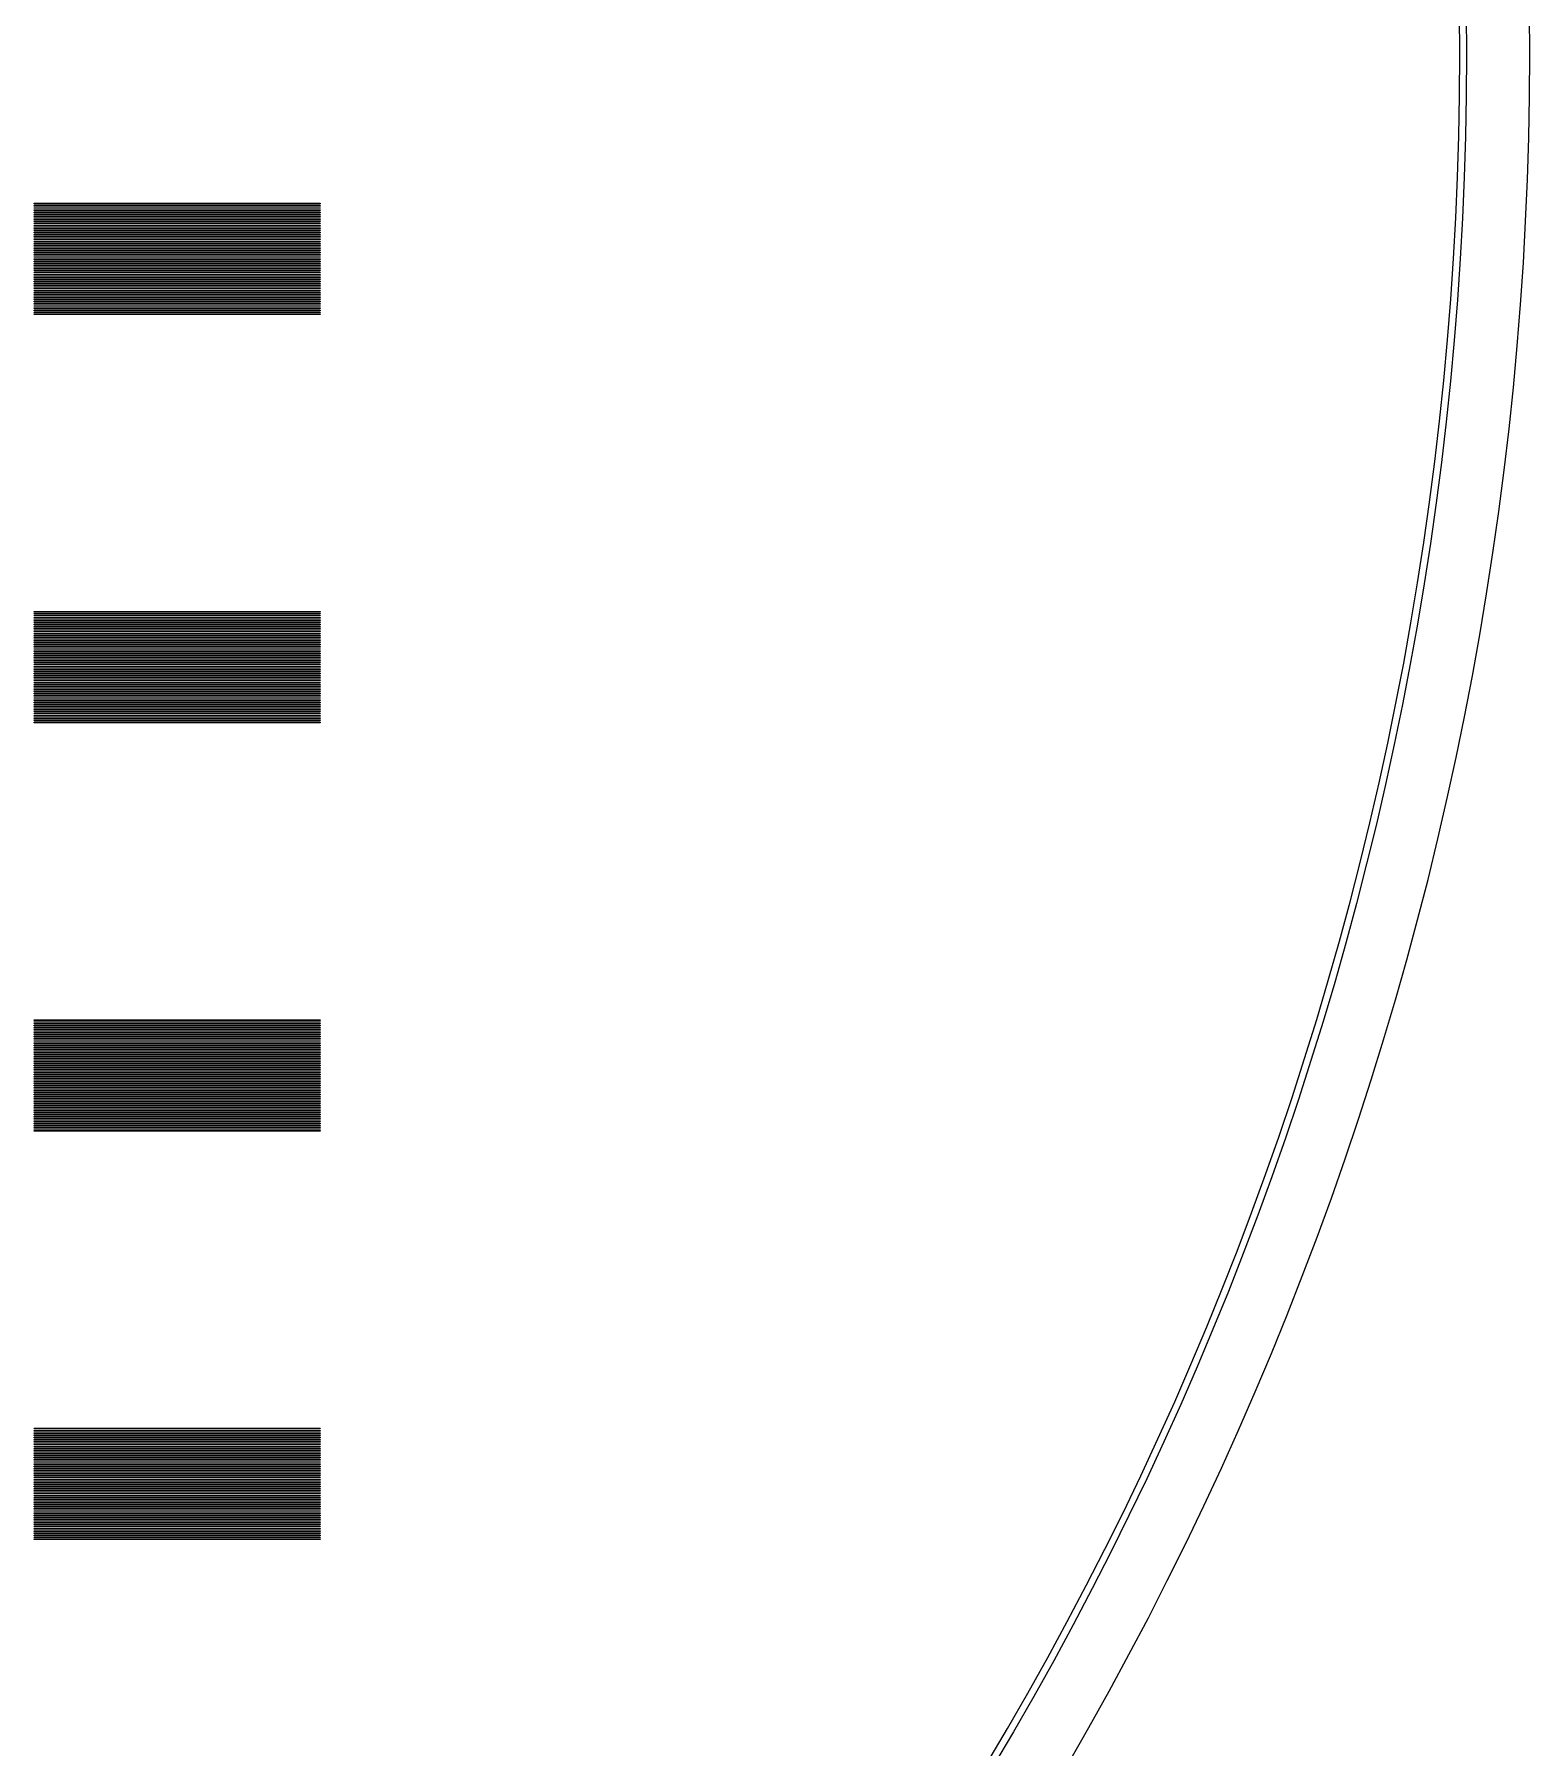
# Model space of a CAD drawing. Extents: x -16 to 132, y -40 to 113.
# Drawn here: x 98.02 to 131.72, y -1.35 to 37.27 of the extents above; entities that cross this region are included whole.
import ezdxf

# ---------------------------------------------------------------- set-up
doc = ezdxf.new("R2010")
doc.units = 0

msp = doc.modelspace()

# ---------------------------------------------------------------- linework, layer by layer
for p, q in [((130.145, 36.8136), (130.14, 37.733)), ((130.29, 37.7349), (130.295, 36.8136)), ((131.72, 36.8136), (131.715, 37.7524)), ((130.14, 35.8942), (130.145, 36.8136)), ((130.295, 36.8136), (130.29, 35.8923)), ((131.715, 35.8748), (131.72, 36.8136)), ((130.123, 34.9749), (130.14, 35.8942)), ((130.29, 35.8923), (130.273, 34.9712)), ((131.697, 34.9362), (131.715, 35.8748)), ((130.095, 34.0558), (130.123, 34.9749)), ((130.273, 34.9712), (130.245, 34.0503)), ((131.669, 33.9978), (131.697, 34.9362)), ((130.055, 33.1372), (130.095, 34.0558)), ((130.245, 34.0503), (130.205, 33.1299)), ((131.628, 33.0599), (131.669, 33.9978)), ((98.0162, 33.4543), (98.0162, 33.4646)), ((98.0162, 33.4646), (104.459, 33.4646)), ((104.459, 33.4543), (98.0162, 33.4543)), ((98.0162, 33.4134), (98.0162, 33.4237)), ((98.0162, 33.4237), (104.459, 33.4237)), ((104.459, 33.4134), (98.0162, 33.4134)), ((98.0162, 33.3725), (98.0162, 33.3828)), ((98.0162, 33.3828), (104.459, 33.3828)), ((104.459, 33.3725), (98.0162, 33.3725)), ((98.0162, 33.3316), (98.0162, 33.3419)), ((98.0162, 33.3419), (104.459, 33.3419)), ((104.459, 33.3316), (98.0162, 33.3316)), ((98.0162, 33.2907), (98.0162, 33.3009)), ((98.0162, 33.3009), (104.459, 33.3009)), ((104.459, 33.2907), (98.0162, 33.2907)), ((98.0162, 33.2498), (98.0162, 33.2601)), ((98.0162, 33.2601), (104.459, 33.2601)), ((104.459, 33.2498), (98.0162, 33.2498)), ((98.0162, 33.2089), (98.0162, 33.2191)), ((98.0162, 33.2191), (104.459, 33.2191)), ((104.459, 33.4646), (104.459, 33.4543)), ((104.459, 33.4237), (104.459, 33.4134)), ((104.459, 33.3828), (104.459, 33.3725)), ((104.459, 33.3419), (104.459, 33.3316)), ((104.459, 33.3009), (104.459, 33.2907)), ((104.459, 33.2601), (104.459, 33.2498)), ((104.459, 33.2191), (104.459, 33.2089)), ((104.459, 33.2089), (98.0162, 33.2089)), ((98.0162, 33.168), (98.0162, 33.1782)), ((98.0162, 33.1782), (104.459, 33.1782)), ((104.459, 33.168), (98.0162, 33.168)), ((98.0162, 33.1271), (98.0162, 33.1373)), ((98.0162, 33.1373), (104.459, 33.1373)), ((104.459, 33.1271), (98.0162, 33.1271)), ((98.0162, 33.0862), (98.0162, 33.0964)), ((98.0162, 33.0964), (104.459, 33.0964)), ((104.459, 33.0862), (98.0162, 33.0862)), ((98.0162, 33.0453), (98.0162, 33.0555)), ((98.0162, 33.0555), (104.459, 33.0555)), ((104.459, 33.0453), (98.0162, 33.0453)), ((98.0162, 33.0044), (98.0162, 33.0146)), ((98.0162, 33.0146), (104.459, 33.0146)), ((104.459, 33.0044), (98.0162, 33.0044)), ((98.0162, 32.9635), (98.0162, 32.9737)), ((98.0162, 32.9737), (104.459, 32.9737)), ((104.459, 32.9635), (98.0162, 32.9635)), ((98.0162, 32.9226), (98.0162, 32.9328)), ((98.0162, 32.9328), (104.459, 32.9328)), ((104.459, 32.9226), (98.0162, 32.9226)), ((98.0162, 32.8817), (98.0162, 32.8919)), ((98.0162, 32.8919), (104.459, 32.8919)), ((104.459, 32.8817), (98.0162, 32.8817)), ((98.0162, 32.8408), (98.0162, 32.851)), ((98.0162, 32.851), (104.459, 32.851)), ((104.459, 32.8408), (98.0162, 32.8408)), ((104.459, 33.1782), (104.459, 33.168)), ((104.459, 33.1373), (104.459, 33.1271)), ((104.459, 33.0964), (104.459, 33.0862)), ((104.459, 33.0555), (104.459, 33.0453)), ((104.459, 33.0146), (104.459, 33.0044)), ((104.459, 32.9737), (104.459, 32.9635)), ((104.459, 32.9328), (104.459, 32.9226)), ((104.459, 32.8919), (104.459, 32.8817)), ((104.459, 32.851), (104.459, 32.8408)), ((130.004, 32.2191), (130.055, 33.1372)), ((130.205, 33.1299), (130.154, 32.2099)), ((131.576, 32.1226), (131.628, 33.0599)), ((98.0162, 32.7999), (98.0162, 32.8101)), ((98.0162, 32.8101), (104.459, 32.8101)), ((104.459, 32.7999), (98.0162, 32.7999)), ((98.0162, 32.759), (98.0162, 32.7692)), ((98.0162, 32.7692), (104.459, 32.7692)), ((104.459, 32.759), (98.0162, 32.759)), ((98.0162, 32.7181), (98.0162, 32.7283)), ((98.0162, 32.7283), (104.459, 32.7283)), ((104.459, 32.7181), (98.0162, 32.7181)), ((98.0162, 32.6772), (98.0162, 32.6874)), ((98.0162, 32.6874), (104.459, 32.6874)), ((104.459, 32.6772), (98.0162, 32.6772)), ((98.0162, 32.6363), (98.0162, 32.6465)), ((98.0162, 32.6465), (104.459, 32.6465)), ((104.459, 32.6363), (98.0162, 32.6363)), ((98.0162, 32.5954), (98.0162, 32.6056)), ((98.0162, 32.6056), (104.459, 32.6056)), ((104.459, 32.5954), (98.0162, 32.5954)), ((98.0162, 32.5545), (98.0162, 32.5647)), ((98.0162, 32.5647), (104.459, 32.5647)), ((104.459, 32.5545), (98.0162, 32.5545)), ((98.0162, 32.5136), (98.0162, 32.5238)), ((98.0162, 32.5238), (104.459, 32.5238)), ((104.459, 32.5136), (98.0162, 32.5136)), ((98.0162, 32.4726), (98.0162, 32.4829)), ((98.0162, 32.4829), (104.459, 32.4829)), ((104.459, 32.4726), (98.0162, 32.4726)), ((98.0162, 32.4317), (98.0162, 32.442)), ((98.0162, 32.442), (104.459, 32.442)), ((104.459, 32.8101), (104.459, 32.7999)), ((104.459, 32.7692), (104.459, 32.759)), ((104.459, 32.7283), (104.459, 32.7181)), ((104.459, 32.6874), (104.459, 32.6772)), ((104.459, 32.6465), (104.459, 32.6363)), ((104.459, 32.6056), (104.459, 32.5954)), ((104.459, 32.5647), (104.459, 32.5545)), ((104.459, 32.5238), (104.459, 32.5136)), ((104.459, 32.4829), (104.459, 32.4726)), ((104.459, 32.442), (104.459, 32.4317)), ((104.459, 32.4317), (98.0162, 32.4317)), ((98.0162, 32.3908), (98.0162, 32.4011)), ((98.0162, 32.4011), (104.459, 32.4011)), ((104.459, 32.3908), (98.0162, 32.3908)), ((98.0162, 32.3499), (98.0162, 32.3602)), ((98.0162, 32.3602), (104.459, 32.3602)), ((104.459, 32.3499), (98.0162, 32.3499)), ((98.0162, 32.309), (98.0162, 32.3193)), ((98.0162, 32.3193), (104.459, 32.3193)), ((104.459, 32.309), (98.0162, 32.309)), ((98.0162, 32.2681), (98.0162, 32.2784)), ((98.0162, 32.2784), (104.459, 32.2784)), ((104.459, 32.2681), (98.0162, 32.2681)), ((98.0162, 32.2272), (98.0162, 32.2375)), ((98.0162, 32.2375), (104.459, 32.2375)), ((104.459, 32.2272), (98.0162, 32.2272)), ((98.0162, 32.1863), (98.0162, 32.1965)), ((98.0162, 32.1965), (104.459, 32.1965)), ((104.459, 32.1863), (98.0162, 32.1863)), ((98.0162, 32.1454), (98.0162, 32.1557)), ((98.0162, 32.1557), (104.459, 32.1557)), ((104.459, 32.1454), (98.0162, 32.1454)), ((98.0162, 32.1045), (98.0162, 32.1148)), ((98.0162, 32.1148), (104.459, 32.1148)), ((104.459, 32.1045), (98.0162, 32.1045)), ((98.0162, 32.0636), (98.0162, 32.0739)), ((98.0162, 32.0739), (104.459, 32.0739)), ((104.459, 32.0636), (98.0162, 32.0636)), ((104.459, 32.4011), (104.459, 32.3908)), ((104.459, 32.3602), (104.459, 32.3499)), ((104.459, 32.3193), (104.459, 32.309)), ((104.459, 32.2784), (104.459, 32.2681)), ((104.459, 32.2375), (104.459, 32.2272)), ((104.459, 32.1965), (104.459, 32.1863)), ((104.459, 32.1557), (104.459, 32.1454)), ((104.459, 32.1148), (104.459, 32.1045)), ((104.459, 32.0739), (104.459, 32.0636)), ((129.942, 31.3018), (130.004, 32.2191)), ((130.154, 32.2099), (130.092, 31.2907)), ((131.513, 31.1859), (131.576, 32.1226)), ((98.0162, 32.0227), (98.0162, 32.0329)), ((98.0162, 32.0329), (104.459, 32.0329)), ((104.459, 32.0227), (98.0162, 32.0227)), ((98.0162, 31.9818), (98.0162, 31.992)), ((98.0162, 31.992), (104.459, 31.992)), ((104.459, 31.9818), (98.0162, 31.9818)), ((98.0162, 31.9409), (98.0162, 31.9511)), ((98.0162, 31.9511), (104.459, 31.9511)), ((104.459, 31.9409), (98.0162, 31.9409)), ((98.0162, 31.9), (98.0162, 31.9102)), ((98.0162, 31.9102), (104.459, 31.9102)), ((104.459, 31.9), (98.0162, 31.9)), ((98.0162, 31.8591), (98.0162, 31.8693)), ((98.0162, 31.8693), (104.459, 31.8693)), ((104.459, 31.8591), (98.0162, 31.8591)), ((98.0162, 31.8182), (98.0162, 31.8284)), ((98.0162, 31.8284), (104.459, 31.8284)), ((104.459, 31.8182), (98.0162, 31.8182)), ((98.0162, 31.7773), (98.0162, 31.7875)), ((98.0162, 31.7875), (104.459, 31.7875)), ((104.459, 31.7773), (98.0162, 31.7773)), ((98.0162, 31.7364), (98.0162, 31.7466)), ((98.0162, 31.7466), (104.459, 31.7466)), ((104.459, 31.7364), (98.0162, 31.7364)), ((98.0162, 31.6955), (98.0162, 31.7057)), ((98.0162, 31.7057), (104.459, 31.7057)), ((104.459, 31.6955), (98.0162, 31.6955)), ((104.459, 32.0329), (104.459, 32.0227)), ((104.459, 31.992), (104.459, 31.9818)), ((104.459, 31.9511), (104.459, 31.9409)), ((104.459, 31.9102), (104.459, 31.9)), ((104.459, 31.8693), (104.459, 31.8591)), ((104.459, 31.8284), (104.459, 31.8182)), ((104.459, 31.7875), (104.459, 31.7773)), ((104.459, 31.7466), (104.459, 31.7364)), ((104.459, 31.7057), (104.459, 31.6955)), ((98.0162, 31.6546), (98.0162, 31.6648)), ((98.0162, 31.6648), (104.459, 31.6648)), ((104.459, 31.6546), (98.0162, 31.6546)), ((98.0162, 31.6137), (98.0162, 31.6239)), ((98.0162, 31.6239), (104.459, 31.6239)), ((104.459, 31.6137), (98.0162, 31.6137)), ((98.0162, 31.5728), (98.0162, 31.583)), ((98.0162, 31.583), (104.459, 31.583)), ((104.459, 31.5728), (98.0162, 31.5728)), ((98.0162, 31.5319), (98.0162, 31.5421)), ((98.0162, 31.5421), (104.459, 31.5421)), ((104.459, 31.5319), (98.0162, 31.5319)), ((98.0162, 31.491), (98.0162, 31.5012)), ((98.0162, 31.5012), (104.459, 31.5012)), ((104.459, 31.491), (98.0162, 31.491)), ((98.0162, 31.4501), (98.0162, 31.4603)), ((98.0162, 31.4603), (104.459, 31.4603)), ((104.459, 31.4501), (98.0162, 31.4501)), ((98.0162, 31.4092), (98.0162, 31.4194)), ((98.0162, 31.4194), (104.459, 31.4194)), ((104.459, 31.4092), (98.0162, 31.4092)), ((98.0162, 31.3683), (98.0162, 31.3785)), ((98.0162, 31.3785), (104.459, 31.3785)), ((104.459, 31.3683), (98.0162, 31.3683)), ((98.0162, 31.3273), (98.0162, 31.3376)), ((98.0162, 31.3376), (104.459, 31.3376)), ((104.459, 31.3273), (98.0162, 31.3273)), ((98.0162, 31.2864), (98.0162, 31.2967)), ((98.0162, 31.2967), (104.459, 31.2967)), ((104.459, 31.2864), (98.0162, 31.2864)), ((104.459, 31.6648), (104.459, 31.6546)), ((104.459, 31.6239), (104.459, 31.6137)), ((104.459, 31.583), (104.459, 31.5728)), ((104.459, 31.5421), (104.459, 31.5319)), ((104.459, 31.5012), (104.459, 31.491)), ((104.459, 31.4603), (104.459, 31.4501)), ((104.459, 31.4194), (104.459, 31.4092)), ((104.459, 31.3785), (104.459, 31.3683)), ((104.459, 31.3376), (104.459, 31.3273)), ((104.459, 31.2967), (104.459, 31.2864)), ((129.869, 30.3852), (129.942, 31.3018)), ((130.092, 31.2907), (130.019, 30.3724)), ((98.0162, 31.2455), (98.0162, 31.2558)), ((98.0162, 31.2558), (104.459, 31.2558)), ((104.459, 31.2455), (98.0162, 31.2455)), ((98.0162, 31.2047), (98.0162, 31.2149)), ((98.0162, 31.2149), (104.459, 31.2149)), ((104.459, 31.2047), (98.0162, 31.2047)), ((98.0162, 31.1637), (98.0162, 31.174)), ((98.0162, 31.174), (104.459, 31.174)), ((104.459, 31.1637), (98.0162, 31.1637)), ((98.0162, 31.1228), (98.0162, 31.1331)), ((98.0162, 31.1331), (104.459, 31.1331)), ((104.459, 31.1228), (98.0162, 31.1228)), ((98.0162, 31.0819), (98.0162, 31.0922)), ((98.0162, 31.0922), (104.459, 31.0922)), ((104.459, 31.0819), (98.0162, 31.0819)), ((98.0162, 31.041), (98.0162, 31.0513)), ((98.0162, 31.0513), (104.459, 31.0513)), ((104.459, 31.041), (98.0162, 31.041)), ((98.0162, 31.0001), (98.0162, 31.0103)), ((98.0162, 31.0103), (104.459, 31.0103)), ((104.459, 31.0001), (98.0162, 31.0001)), ((98.0162, 30.9592), (98.0162, 30.9694)), ((98.0162, 30.9694), (104.459, 30.9694)), ((104.459, 30.9592), (98.0162, 30.9592)), ((104.459, 31.2558), (104.459, 31.2455)), ((104.459, 31.2149), (104.459, 31.2047)), ((104.459, 31.174), (104.459, 31.1637)), ((104.459, 31.1331), (104.459, 31.1228)), ((104.459, 31.0922), (104.459, 31.0819)), ((104.459, 31.0513), (104.459, 31.041)), ((104.459, 31.0103), (104.459, 31.0001)), ((104.459, 30.9694), (104.459, 30.9592)), ((131.438, 30.2501), (131.513, 31.1859)), ((129.785, 29.4697), (129.869, 30.3852)), ((130.019, 30.3724), (129.934, 29.455)), ((131.352, 29.3153), (131.438, 30.2501)), ((129.689, 28.5552), (129.785, 29.4697)), ((129.934, 29.455), (129.838, 28.5387)), ((131.254, 28.3816), (131.352, 29.3153)), ((129.582, 27.642), (129.689, 28.5552)), ((129.838, 28.5387), (129.731, 27.6236)), ((131.145, 27.4492), (131.254, 28.3816)), ((129.464, 26.7301), (129.582, 27.642)), ((129.731, 27.6236), (129.612, 26.71)), ((131.024, 26.5182), (131.145, 27.4492)), ((129.334, 25.8198), (129.464, 26.7301)), ((129.612, 26.71), (129.483, 25.7978)), ((130.892, 25.5887), (131.024, 26.5182)), ((129.194, 24.9112), (129.334, 25.8198)), ((129.483, 25.7978), (129.342, 24.8873)), ((130.749, 24.661), (130.892, 25.5887)), ((129.042, 24.0043), (129.194, 24.9112)), ((129.342, 24.8873), (129.19, 23.9786)), ((130.594, 23.735), (130.749, 24.661)), ((98.0162, 24.2509), (98.0162, 24.2612)), ((98.0162, 24.2612), (104.459, 24.2612)), ((104.459, 24.2509), (98.0162, 24.2509)), ((98.0162, 24.21), (98.0162, 24.2203)), ((98.0162, 24.2203), (104.459, 24.2203)), ((104.459, 24.21), (98.0162, 24.21)), ((98.0162, 24.1691), (98.0162, 24.1794)), ((98.0162, 24.1794), (104.459, 24.1794)), ((104.459, 24.1691), (98.0162, 24.1691)), ((98.0162, 24.1282), (98.0162, 24.1385)), ((98.0162, 24.1385), (104.459, 24.1385)), ((104.459, 24.1282), (98.0162, 24.1282)), ((98.0162, 24.0873), (98.0162, 24.0975)), ((98.0162, 24.0975), (104.459, 24.0975)), ((104.459, 24.0873), (98.0162, 24.0873)), ((98.0162, 24.0464), (98.0162, 24.0567)), ((98.0162, 24.0567), (104.459, 24.0567)), ((104.459, 24.0464), (98.0162, 24.0464)), ((98.0162, 24.0055), (98.0162, 24.0157)), ((98.0162, 24.0157), (104.459, 24.0157)), ((104.459, 24.0055), (98.0162, 24.0055)), ((98.0162, 23.9646), (98.0162, 23.9748)), ((98.0162, 23.9748), (104.459, 23.9748)), ((104.459, 23.9646), (98.0162, 23.9646)), ((104.459, 24.2612), (104.459, 24.2509)), ((104.459, 24.2203), (104.459, 24.21)), ((104.459, 24.1794), (104.459, 24.1691)), ((104.459, 24.1385), (104.459, 24.1282)), ((104.459, 24.0975), (104.459, 24.0873)), ((104.459, 24.0567), (104.459, 24.0464)), ((104.459, 24.0157), (104.459, 24.0055)), ((104.459, 23.9748), (104.459, 23.9646)), ((128.88, 23.0993), (129.042, 24.0043)), ((129.19, 23.9786), (129.027, 23.0719)), ((98.0162, 23.9237), (98.0162, 23.9339)), ((98.0162, 23.9339), (104.459, 23.9339)), ((104.459, 23.9237), (98.0162, 23.9237)), ((98.0162, 23.8828), (98.0162, 23.893)), ((98.0162, 23.893), (104.459, 23.893)), ((104.459, 23.8828), (98.0162, 23.8828)), ((98.0162, 23.8419), (98.0162, 23.8521)), ((98.0162, 23.8521), (104.459, 23.8521)), ((104.459, 23.8419), (98.0162, 23.8419)), ((98.0162, 23.801), (98.0162, 23.8112)), ((98.0162, 23.8112), (104.459, 23.8112)), ((104.459, 23.801), (98.0162, 23.801)), ((98.0162, 23.7601), (98.0162, 23.7703)), ((98.0162, 23.7703), (104.459, 23.7703)), ((104.459, 23.7601), (98.0162, 23.7601)), ((98.0162, 23.7192), (98.0162, 23.7294)), ((98.0162, 23.7294), (104.459, 23.7294)), ((104.459, 23.7192), (98.0162, 23.7192)), ((98.0162, 23.6783), (98.0162, 23.6885)), ((98.0162, 23.6885), (104.459, 23.6885)), ((104.459, 23.6783), (98.0162, 23.6783)), ((98.0162, 23.6374), (98.0162, 23.6476)), ((98.0162, 23.6476), (104.459, 23.6476)), ((104.459, 23.6374), (98.0162, 23.6374)), ((98.0162, 23.5965), (98.0162, 23.6067)), ((98.0162, 23.6067), (104.459, 23.6067)), ((104.459, 23.5965), (98.0162, 23.5965)), ((98.0162, 23.5556), (98.0162, 23.5658)), ((98.0162, 23.5658), (104.459, 23.5658)), ((104.459, 23.9339), (104.459, 23.9237)), ((104.459, 23.893), (104.459, 23.8828)), ((104.459, 23.8521), (104.459, 23.8419)), ((104.459, 23.8112), (104.459, 23.801)), ((104.459, 23.7703), (104.459, 23.7601)), ((104.459, 23.7294), (104.459, 23.7192)), ((104.459, 23.6885), (104.459, 23.6783)), ((104.459, 23.6476), (104.459, 23.6374)), ((104.459, 23.6067), (104.459, 23.5965)), ((104.459, 23.5658), (104.459, 23.5556)), ((130.428, 22.8111), (130.594, 23.735)), ((104.459, 23.5556), (98.0162, 23.5556)), ((98.0162, 23.5147), (98.0162, 23.5249)), ((98.0162, 23.5249), (104.459, 23.5249)), ((104.459, 23.5147), (98.0162, 23.5147)), ((98.0162, 23.4738), (98.0162, 23.484)), ((98.0162, 23.484), (104.459, 23.484)), ((104.459, 23.4738), (98.0162, 23.4738)), ((98.0162, 23.4329), (98.0162, 23.4431)), ((98.0162, 23.4431), (104.459, 23.4431)), ((104.459, 23.4329), (98.0162, 23.4329)), ((98.0162, 23.392), (98.0162, 23.4022)), ((98.0162, 23.4022), (104.459, 23.4022)), ((104.459, 23.392), (98.0162, 23.392)), ((98.0162, 23.3511), (98.0162, 23.3613)), ((98.0162, 23.3613), (104.459, 23.3613)), ((104.459, 23.3511), (98.0162, 23.3511)), ((98.0162, 23.3102), (98.0162, 23.3204)), ((98.0162, 23.3204), (104.459, 23.3204)), ((104.459, 23.3102), (98.0162, 23.3102)), ((98.0162, 23.2692), (98.0162, 23.2795)), ((98.0162, 23.2795), (104.459, 23.2795)), ((104.459, 23.2692), (98.0162, 23.2692)), ((98.0162, 23.2283), (98.0162, 23.2386)), ((98.0162, 23.2386), (104.459, 23.2386)), ((104.459, 23.2283), (98.0162, 23.2283)), ((98.0162, 23.1874), (98.0162, 23.1977)), ((98.0162, 23.1977), (104.459, 23.1977)), ((104.459, 23.1874), (98.0162, 23.1874)), ((104.459, 23.5249), (104.459, 23.5147)), ((104.459, 23.484), (104.459, 23.4738)), ((104.459, 23.4431), (104.459, 23.4329)), ((104.459, 23.4022), (104.459, 23.392)), ((104.459, 23.3613), (104.459, 23.3511)), ((104.459, 23.3204), (104.459, 23.3102)), ((104.459, 23.2795), (104.459, 23.2692)), ((104.459, 23.2386), (104.459, 23.2283)), ((104.459, 23.1977), (104.459, 23.1874)), ((98.0162, 23.1465), (98.0162, 23.1568)), ((98.0162, 23.1568), (104.459, 23.1568)), ((104.459, 23.1465), (98.0162, 23.1465)), ((98.0162, 23.1056), (98.0162, 23.1159)), ((98.0162, 23.1159), (104.459, 23.1159)), ((104.459, 23.1056), (98.0162, 23.1056)), ((98.0162, 23.0647), (98.0162, 23.075)), ((98.0162, 23.075), (104.459, 23.075)), ((104.459, 23.0647), (98.0162, 23.0647)), ((98.0162, 23.0238), (98.0162, 23.0341)), ((98.0162, 23.0341), (104.459, 23.0341)), ((104.459, 23.0238), (98.0162, 23.0238)), ((98.0162, 22.9829), (98.0162, 22.9931)), ((98.0162, 22.9931), (104.459, 22.9931)), ((104.459, 22.9829), (98.0162, 22.9829)), ((98.0162, 22.942), (98.0162, 22.9523)), ((98.0162, 22.9523), (104.459, 22.9523)), ((104.459, 22.942), (98.0162, 22.942)), ((98.0162, 22.9011), (98.0162, 22.9114)), ((98.0162, 22.9114), (104.459, 22.9114)), ((104.459, 22.9011), (98.0162, 22.9011)), ((98.0162, 22.8602), (98.0162, 22.8705)), ((98.0162, 22.8705), (104.459, 22.8705)), ((104.459, 22.8602), (98.0162, 22.8602)), ((98.0162, 22.8193), (98.0162, 22.8295)), ((98.0162, 22.8295), (104.459, 22.8295)), ((104.459, 22.8193), (98.0162, 22.8193)), ((98.0162, 22.7784), (98.0162, 22.7886)), ((98.0162, 22.7886), (104.459, 22.7886)), ((104.459, 23.1568), (104.459, 23.1465)), ((104.459, 23.1159), (104.459, 23.1056)), ((104.459, 23.075), (104.459, 23.0647)), ((104.459, 23.0341), (104.459, 23.0238)), ((104.459, 22.9931), (104.459, 22.9829)), ((104.459, 22.9523), (104.459, 22.942)), ((104.459, 22.9114), (104.459, 22.9011)), ((104.459, 22.8705), (104.459, 22.8602)), ((104.459, 22.8295), (104.459, 22.8193)), ((104.459, 22.7886), (104.459, 22.7784)), ((128.706, 22.1965), (128.88, 23.0993)), ((129.027, 23.0719), (128.853, 22.1672)), ((130.25, 21.8892), (130.428, 22.8111)), ((104.459, 22.7784), (98.0162, 22.7784)), ((98.0162, 22.7375), (98.0162, 22.7477)), ((98.0162, 22.7477), (104.459, 22.7477)), ((104.459, 22.7375), (98.0162, 22.7375)), ((98.0162, 22.6966), (98.0162, 22.7068)), ((98.0162, 22.7068), (104.459, 22.7068)), ((104.459, 22.6966), (98.0162, 22.6966)), ((98.0162, 22.6557), (98.0162, 22.6659)), ((98.0162, 22.6659), (104.459, 22.6659)), ((104.459, 22.6557), (98.0162, 22.6557)), ((98.0162, 22.6148), (98.0162, 22.625)), ((98.0162, 22.625), (104.459, 22.625)), ((104.459, 22.6148), (98.0162, 22.6148)), ((98.0162, 22.5739), (98.0162, 22.5841)), ((98.0162, 22.5841), (104.459, 22.5841)), ((104.459, 22.5739), (98.0162, 22.5739)), ((98.0162, 22.533), (98.0162, 22.5432)), ((98.0162, 22.5432), (104.459, 22.5432)), ((104.459, 22.533), (98.0162, 22.533)), ((98.0162, 22.4921), (98.0162, 22.5023)), ((98.0162, 22.5023), (104.459, 22.5023)), ((104.459, 22.4921), (98.0162, 22.4921)), ((98.0162, 22.4512), (98.0162, 22.4614)), ((98.0162, 22.4614), (104.459, 22.4614)), ((104.459, 22.4512), (98.0162, 22.4512)), ((98.0162, 22.4103), (98.0162, 22.4205)), ((98.0162, 22.4205), (104.459, 22.4205)), ((104.459, 22.4103), (98.0162, 22.4103)), ((104.459, 22.7477), (104.459, 22.7375)), ((104.459, 22.7068), (104.459, 22.6966)), ((104.459, 22.6659), (104.459, 22.6557)), ((104.459, 22.625), (104.459, 22.6148)), ((104.459, 22.5841), (104.459, 22.5739)), ((104.459, 22.5432), (104.459, 22.533)), ((104.459, 22.5023), (104.459, 22.4921)), ((104.459, 22.4614), (104.459, 22.4512)), ((104.459, 22.4205), (104.459, 22.4103)), ((98.0162, 22.3694), (98.0162, 22.3796)), ((98.0162, 22.3796), (104.459, 22.3796)), ((104.459, 22.3694), (98.0162, 22.3694)), ((98.0162, 22.3285), (98.0162, 22.3387)), ((98.0162, 22.3387), (104.459, 22.3387)), ((104.459, 22.3285), (98.0162, 22.3285)), ((98.0162, 22.2876), (98.0162, 22.2978)), ((98.0162, 22.2978), (104.459, 22.2978)), ((104.459, 22.2876), (98.0162, 22.2876)), ((98.0162, 22.2467), (98.0162, 22.2569)), ((98.0162, 22.2569), (104.459, 22.2569)), ((104.459, 22.2467), (98.0162, 22.2467)), ((98.0162, 22.2058), (98.0162, 22.216)), ((98.0162, 22.216), (104.459, 22.216)), ((104.459, 22.2058), (98.0162, 22.2058)), ((98.0162, 22.1649), (98.0162, 22.1751)), ((98.0162, 22.1751), (104.459, 22.1751)), ((104.459, 22.1649), (98.0162, 22.1649)), ((98.0162, 22.1239), (98.0162, 22.1342)), ((98.0162, 22.1342), (104.459, 22.1342)), ((104.459, 22.1239), (98.0162, 22.1239)), ((98.0162, 22.083), (98.0162, 22.0933)), ((98.0162, 22.0933), (104.459, 22.0933)), ((104.459, 22.083), (98.0162, 22.083)), ((98.0162, 22.0421), (98.0162, 22.0524)), ((98.0162, 22.0524), (104.459, 22.0524)), ((104.459, 22.0421), (98.0162, 22.0421)), ((104.459, 22.3796), (104.459, 22.3694)), ((104.459, 22.3387), (104.459, 22.3285)), ((104.459, 22.2978), (104.459, 22.2876)), ((104.459, 22.2569), (104.459, 22.2467)), ((104.459, 22.216), (104.459, 22.2058)), ((104.459, 22.1751), (104.459, 22.1649)), ((104.459, 22.1342), (104.459, 22.1239)), ((104.459, 22.0933), (104.459, 22.083)), ((104.459, 22.0524), (104.459, 22.0421)), ((128.521, 21.2958), (128.706, 22.1965)), ((128.853, 22.1672), (128.668, 21.2647)), ((98.0162, 22.0013), (98.0162, 22.0115)), ((98.0162, 22.0115), (104.459, 22.0115)), ((104.459, 22.0013), (98.0162, 22.0013)), ((98.0162, 21.9603), (98.0162, 21.9706)), ((98.0162, 21.9706), (104.459, 21.9706)), ((104.459, 21.9603), (98.0162, 21.9603)), ((98.0162, 21.9194), (98.0162, 21.9297)), ((98.0162, 21.9297), (104.459, 21.9297)), ((104.459, 21.9194), (98.0162, 21.9194)), ((98.0162, 21.8785), (98.0162, 21.8888)), ((98.0162, 21.8888), (104.459, 21.8888)), ((104.459, 21.8785), (98.0162, 21.8785)), ((98.0162, 21.8376), (98.0162, 21.8479)), ((98.0162, 21.8479), (104.459, 21.8479)), ((104.459, 21.8376), (98.0162, 21.8376)), ((98.0162, 21.7967), (98.0162, 21.8069)), ((98.0162, 21.8069), (104.459, 21.8069)), ((104.459, 21.7967), (98.0162, 21.7967)), ((98.0162, 21.7558), (98.0162, 21.766)), ((98.0162, 21.766), (104.459, 21.766)), ((104.459, 21.7558), (98.0162, 21.7558)), ((104.459, 22.0115), (104.459, 22.0013)), ((104.459, 21.9706), (104.459, 21.9603)), ((104.459, 21.9297), (104.459, 21.9194)), ((104.459, 21.8888), (104.459, 21.8785)), ((104.459, 21.8479), (104.459, 21.8376)), ((104.459, 21.8069), (104.459, 21.7967)), ((104.459, 21.766), (104.459, 21.7558)), ((130.062, 20.9696), (130.25, 21.8892)), ((128.325, 20.3974), (128.521, 21.2958)), ((128.668, 21.2647), (128.471, 20.3646)), ((129.862, 20.0524), (130.062, 20.9696)), ((128.118, 19.5016), (128.325, 20.3974)), ((128.471, 20.3646), (128.264, 19.4669)), ((129.65, 19.1377), (129.862, 20.0524)), ((127.9, 18.6083), (128.118, 19.5016)), ((128.264, 19.4669), (128.045, 18.5719)), ((129.428, 18.2256), (129.65, 19.1377)), ((127.671, 17.7178), (127.9, 18.6083)), ((128.045, 18.5719), (127.816, 17.6796)), ((129.194, 17.3164), (129.428, 18.2256)), ((127.431, 16.8302), (127.671, 17.7178)), ((127.816, 17.6796), (127.576, 16.7901)), ((128.949, 16.4101), (129.194, 17.3164)), ((127.181, 15.9455), (127.431, 16.8302)), ((127.576, 16.7901), (127.325, 15.9037)), ((128.693, 15.5069), (128.949, 16.4101)), ((126.919, 15.064), (127.181, 15.9455)), ((127.325, 15.9037), (127.063, 15.0205)), ((128.426, 14.6068), (128.693, 15.5069)), ((126.647, 14.1858), (126.919, 15.064)), ((98.0162, 15.0475), (98.0162, 15.0578)), ((98.0162, 15.0578), (104.459, 15.0578)), ((104.459, 15.0475), (98.0162, 15.0475)), ((98.0162, 15.0066), (98.0162, 15.0169)), ((98.0162, 15.0169), (104.459, 15.0169)), ((104.459, 15.0066), (98.0162, 15.0066)), ((98.0162, 14.9657), (98.0162, 14.976)), ((98.0162, 14.976), (104.459, 14.976)), ((104.459, 14.9657), (98.0162, 14.9657)), ((98.0162, 14.9248), (98.0162, 14.9351)), ((98.0162, 14.9351), (104.459, 14.9351)), ((104.459, 14.9248), (98.0162, 14.9248)), ((98.0162, 14.8839), (98.0162, 14.8941)), ((98.0162, 14.8941), (104.459, 14.8941)), ((104.459, 14.8839), (98.0162, 14.8839)), ((98.0162, 14.843), (98.0162, 14.8533)), ((98.0162, 14.8533), (104.459, 14.8533)), ((104.459, 14.843), (98.0162, 14.843)), ((98.0162, 14.8021), (98.0162, 14.8123)), ((98.0162, 14.8123), (104.459, 14.8123)), ((104.459, 14.8021), (98.0162, 14.8021)), ((98.0162, 14.7612), (98.0162, 14.7714)), ((98.0162, 14.7714), (104.459, 14.7714)), ((104.459, 14.7612), (98.0162, 14.7612)), ((98.0162, 14.7203), (98.0162, 14.7305)), ((98.0162, 14.7305), (104.459, 14.7305)), ((104.459, 14.7203), (98.0162, 14.7203)), ((98.0162, 14.6794), (98.0162, 14.6896)), ((98.0162, 14.6896), (104.459, 14.6896)), ((104.459, 14.6794), (98.0162, 14.6794)), ((104.459, 15.0578), (104.459, 15.0475)), ((104.459, 15.0169), (104.459, 15.0066)), ((104.459, 14.976), (104.459, 14.9657)), ((104.459, 14.9351), (104.459, 14.9248)), ((104.459, 14.8941), (104.459, 14.8839)), ((104.459, 14.8533), (104.459, 14.843)), ((104.459, 14.8123), (104.459, 14.8021)), ((104.459, 14.7714), (104.459, 14.7612)), ((104.459, 14.7305), (104.459, 14.7203)), ((104.459, 14.6896), (104.459, 14.6794)), ((127.063, 15.0205), (126.79, 14.1405)), ((98.0162, 14.6385), (98.0162, 14.6487)), ((98.0162, 14.6487), (104.459, 14.6487)), ((104.459, 14.6385), (98.0162, 14.6385)), ((98.0162, 14.5976), (98.0162, 14.6078)), ((98.0162, 14.6078), (104.459, 14.6078)), ((104.459, 14.5976), (98.0162, 14.5976)), ((98.0162, 14.5567), (98.0162, 14.5669)), ((98.0162, 14.5669), (104.459, 14.5669)), ((104.459, 14.5567), (98.0162, 14.5567)), ((98.0162, 14.5158), (98.0162, 14.526)), ((98.0162, 14.526), (104.459, 14.526)), ((104.459, 14.5158), (98.0162, 14.5158)), ((98.0162, 14.4749), (98.0162, 14.4851)), ((98.0162, 14.4851), (104.459, 14.4851)), ((104.459, 14.4749), (98.0162, 14.4749)), ((98.0162, 14.434), (98.0162, 14.4442)), ((98.0162, 14.4442), (104.459, 14.4442)), ((104.459, 14.434), (98.0162, 14.434)), ((98.0162, 14.3931), (98.0162, 14.4033)), ((98.0162, 14.4033), (104.459, 14.4033)), ((104.459, 14.3931), (98.0162, 14.3931)), ((98.0162, 14.3522), (98.0162, 14.3624)), ((98.0162, 14.3624), (104.459, 14.3624)), ((104.459, 14.3522), (98.0162, 14.3522)), ((98.0162, 14.3113), (98.0162, 14.3215)), ((98.0162, 14.3215), (104.459, 14.3215)), ((104.459, 14.3113), (98.0162, 14.3113)), ((104.459, 14.6487), (104.459, 14.6385)), ((104.459, 14.6078), (104.459, 14.5976)), ((104.459, 14.5669), (104.459, 14.5567)), ((104.459, 14.526), (104.459, 14.5158)), ((104.459, 14.4851), (104.459, 14.4749)), ((104.459, 14.4442), (104.459, 14.434)), ((104.459, 14.4033), (104.459, 14.3931)), ((104.459, 14.3624), (104.459, 14.3522)), ((104.459, 14.3215), (104.459, 14.3113)), ((128.148, 13.7101), (128.426, 14.6068)), ((98.0162, 14.2704), (98.0162, 14.2806)), ((98.0162, 14.2806), (104.459, 14.2806)), ((104.459, 14.2704), (98.0162, 14.2704)), ((98.0162, 14.2295), (98.0162, 14.2397)), ((98.0162, 14.2397), (104.459, 14.2397)), ((104.459, 14.2295), (98.0162, 14.2295)), ((98.0162, 14.1886), (98.0162, 14.1988)), ((98.0162, 14.1988), (104.459, 14.1988)), ((104.459, 14.1886), (98.0162, 14.1886)), ((98.0162, 14.1477), (98.0162, 14.1579)), ((98.0162, 14.1579), (104.459, 14.1579)), ((104.459, 14.1477), (98.0162, 14.1477)), ((98.0162, 14.1068), (98.0162, 14.117)), ((98.0162, 14.117), (104.459, 14.117)), ((104.459, 14.1068), (98.0162, 14.1068)), ((98.0162, 14.0658), (98.0162, 14.0761)), ((98.0162, 14.0761), (104.459, 14.0761)), ((104.459, 14.0658), (98.0162, 14.0658)), ((98.0162, 14.0249), (98.0162, 14.0352)), ((98.0162, 14.0352), (104.459, 14.0352)), ((104.459, 14.0249), (98.0162, 14.0249)), ((98.0162, 13.984), (98.0162, 13.9943)), ((98.0162, 13.9943), (104.459, 13.9943)), ((104.459, 13.984), (98.0162, 13.984)), ((98.0162, 13.9431), (98.0162, 13.9534)), ((98.0162, 13.9534), (104.459, 13.9534)), ((104.459, 13.9431), (98.0162, 13.9431)), ((98.0162, 13.9022), (98.0162, 13.9125)), ((98.0162, 13.9125), (104.459, 13.9125)), ((104.459, 14.2806), (104.459, 14.2704)), ((104.459, 14.2397), (104.459, 14.2295)), ((104.459, 14.1988), (104.459, 14.1886)), ((104.459, 14.1579), (104.459, 14.1477)), ((104.459, 14.117), (104.459, 14.1068)), ((104.459, 14.0761), (104.459, 14.0658)), ((104.459, 14.0352), (104.459, 14.0249)), ((104.459, 13.9943), (104.459, 13.984)), ((104.459, 13.9534), (104.459, 13.9431)), ((104.459, 13.9125), (104.459, 13.9022)), ((126.364, 13.311), (126.647, 14.1858)), ((126.79, 14.1405), (126.506, 13.2639)), ((104.459, 13.9022), (98.0162, 13.9022)), ((98.0162, 13.8613), (98.0162, 13.8716)), ((98.0162, 13.8716), (104.459, 13.8716)), ((104.459, 13.8613), (98.0162, 13.8613)), ((98.0162, 13.8204), (98.0162, 13.8307)), ((98.0162, 13.8307), (104.459, 13.8307)), ((104.459, 13.8204), (98.0162, 13.8204)), ((98.0162, 13.7795), (98.0162, 13.7897)), ((98.0162, 13.7897), (104.459, 13.7897)), ((104.459, 13.7795), (98.0162, 13.7795)), ((98.0162, 13.7386), (98.0162, 13.7489)), ((98.0162, 13.7489), (104.459, 13.7489)), ((104.459, 13.7386), (98.0162, 13.7386)), ((98.0162, 13.6977), (98.0162, 13.708)), ((98.0162, 13.708), (104.459, 13.708)), ((104.459, 13.6977), (98.0162, 13.6977)), ((98.0162, 13.6568), (98.0162, 13.6671)), ((98.0162, 13.6671), (104.459, 13.6671)), ((104.459, 13.6568), (98.0162, 13.6568)), ((98.0162, 13.6159), (98.0162, 13.6261)), ((98.0162, 13.6261), (104.459, 13.6261)), ((104.459, 13.6159), (98.0162, 13.6159)), ((98.0162, 13.575), (98.0162, 13.5852)), ((98.0162, 13.5852), (104.459, 13.5852)), ((104.459, 13.575), (98.0162, 13.575)), ((98.0162, 13.5341), (98.0162, 13.5443)), ((98.0162, 13.5443), (104.459, 13.5443)), ((104.459, 13.5341), (98.0162, 13.5341)), ((104.459, 13.8716), (104.459, 13.8613)), ((104.459, 13.8307), (104.459, 13.8204)), ((104.459, 13.7897), (104.459, 13.7795)), ((104.459, 13.7489), (104.459, 13.7386)), ((104.459, 13.708), (104.459, 13.6977)), ((104.459, 13.6671), (104.459, 13.6568)), ((104.459, 13.6261), (104.459, 13.6159)), ((104.459, 13.5852), (104.459, 13.575)), ((104.459, 13.5443), (104.459, 13.5341)), ((127.859, 12.817), (128.148, 13.7101)), ((98.0162, 13.4932), (98.0162, 13.5034)), ((98.0162, 13.5034), (104.459, 13.5034)), ((104.459, 13.4932), (98.0162, 13.4932)), ((98.0162, 13.4523), (98.0162, 13.4625)), ((98.0162, 13.4625), (104.459, 13.4625)), ((104.459, 13.4523), (98.0162, 13.4523)), ((98.0162, 13.4114), (98.0162, 13.4216)), ((98.0162, 13.4216), (104.459, 13.4216)), ((104.459, 13.4114), (98.0162, 13.4114)), ((98.0162, 13.3705), (98.0162, 13.3807)), ((98.0162, 13.3807), (104.459, 13.3807)), ((104.459, 13.3705), (98.0162, 13.3705)), ((98.0162, 13.3296), (98.0162, 13.3398)), ((98.0162, 13.3398), (104.459, 13.3398)), ((104.459, 13.3296), (98.0162, 13.3296)), ((98.0162, 13.2887), (98.0162, 13.2989)), ((98.0162, 13.2989), (104.459, 13.2989)), ((104.459, 13.2887), (98.0162, 13.2887)), ((98.0162, 13.2478), (98.0162, 13.258)), ((98.0162, 13.258), (104.459, 13.258)), ((104.459, 13.2478), (98.0162, 13.2478)), ((98.0162, 13.2069), (98.0162, 13.2171)), ((98.0162, 13.2171), (104.459, 13.2171)), ((104.459, 13.2069), (98.0162, 13.2069)), ((98.0162, 13.166), (98.0162, 13.1762)), ((98.0162, 13.1762), (104.459, 13.1762)), ((104.459, 13.166), (98.0162, 13.166)), ((98.0162, 13.1251), (98.0162, 13.1353)), ((98.0162, 13.1353), (104.459, 13.1353)), ((104.459, 13.5034), (104.459, 13.4932)), ((104.459, 13.4625), (104.459, 13.4523)), ((104.459, 13.4216), (104.459, 13.4114)), ((104.459, 13.3807), (104.459, 13.3705)), ((104.459, 13.3398), (104.459, 13.3296)), ((104.459, 13.2989), (104.459, 13.2887)), ((104.459, 13.258), (104.459, 13.2478)), ((104.459, 13.2171), (104.459, 13.2069)), ((104.459, 13.1762), (104.459, 13.166)), ((104.459, 13.1353), (104.459, 13.1251)), ((126.07, 12.4397), (126.364, 13.311)), ((126.506, 13.2639), (126.212, 12.3909)), ((104.459, 13.1251), (98.0162, 13.1251)), ((98.0162, 13.0842), (98.0162, 13.0944)), ((98.0162, 13.0944), (104.459, 13.0944)), ((104.459, 13.0842), (98.0162, 13.0842)), ((98.0162, 13.0433), (98.0162, 13.0535)), ((98.0162, 13.0535), (104.459, 13.0535)), ((104.459, 13.0433), (98.0162, 13.0433)), ((98.0162, 13.0024), (98.0162, 13.0126)), ((98.0162, 13.0126), (104.459, 13.0126)), ((104.459, 13.0024), (98.0162, 13.0024)), ((98.0162, 12.9615), (98.0162, 12.9717)), ((98.0162, 12.9717), (104.459, 12.9717)), ((104.459, 12.9615), (98.0162, 12.9615)), ((98.0162, 12.9205), (98.0162, 12.9308)), ((98.0162, 12.9308), (104.459, 12.9308)), ((104.459, 12.9205), (98.0162, 12.9205)), ((98.0162, 12.8796), (98.0162, 12.8899)), ((98.0162, 12.8899), (104.459, 12.8899)), ((104.459, 12.8796), (98.0162, 12.8796)), ((98.0162, 12.8387), (98.0162, 12.849)), ((98.0162, 12.849), (104.459, 12.849)), ((104.459, 12.8387), (98.0162, 12.8387)), ((98.0162, 12.7979), (98.0162, 12.8081)), ((98.0162, 12.8081), (104.459, 12.8081)), ((104.459, 12.7979), (98.0162, 12.7979)), ((98.0162, 12.7569), (98.0162, 12.7672)), ((98.0162, 12.7672), (104.459, 12.7672)), ((104.459, 12.7569), (98.0162, 12.7569)), ((104.459, 13.0944), (104.459, 13.0842)), ((104.459, 13.0535), (104.459, 13.0433)), ((104.459, 13.0126), (104.459, 13.0024)), ((104.459, 12.9717), (104.459, 12.9615)), ((104.459, 12.9308), (104.459, 12.9205)), ((104.459, 12.8899), (104.459, 12.8796)), ((104.459, 12.849), (104.459, 12.8387)), ((104.459, 12.8081), (104.459, 12.7979)), ((104.459, 12.7672), (104.459, 12.7569)), ((127.559, 11.9274), (127.859, 12.817)), ((98.0162, 12.716), (98.0162, 12.7263)), ((98.0162, 12.7263), (104.459, 12.7263)), ((104.459, 12.716), (98.0162, 12.716)), ((98.0162, 12.6751), (98.0162, 12.6854)), ((98.0162, 12.6854), (104.459, 12.6854)), ((104.459, 12.6751), (98.0162, 12.6751)), ((98.0162, 12.6342), (98.0162, 12.6444)), ((98.0162, 12.6444), (104.459, 12.6444)), ((104.459, 12.6342), (98.0162, 12.6342)), ((98.0162, 12.5933), (98.0162, 12.6035)), ((98.0162, 12.6035), (104.459, 12.6035)), ((104.459, 12.5933), (98.0162, 12.5933)), ((98.0162, 12.5524), (98.0162, 12.5626)), ((98.0162, 12.5626), (104.459, 12.5626)), ((104.459, 12.5524), (98.0162, 12.5524)), ((104.459, 12.7263), (104.459, 12.716)), ((104.459, 12.6854), (104.459, 12.6751)), ((104.459, 12.6444), (104.459, 12.6342)), ((104.459, 12.6035), (104.459, 12.5933)), ((104.459, 12.5626), (104.459, 12.5524)), ((125.766, 11.5721), (126.07, 12.4397)), ((126.212, 12.3909), (125.907, 11.5216)), ((127.249, 11.0415), (127.559, 11.9274)), ((125.451, 10.7083), (125.766, 11.5721)), ((125.907, 11.5216), (125.591, 10.6561)), ((126.927, 10.1596), (127.249, 11.0415)), ((125.125, 9.84846), (125.451, 10.7083)), ((125.591, 10.6561), (125.265, 9.79448)), ((126.594, 9.28163), (126.927, 10.1596)), ((124.789, 8.99266), (125.125, 9.84846)), ((125.265, 9.79448), (124.928, 8.93697)), ((126.251, 8.40784), (126.594, 9.28163)), ((124.442, 8.14105), (124.789, 8.99266)), ((124.928, 8.93697), (124.581, 8.08365)), ((124.085, 7.29375), (124.442, 8.14105)), ((125.897, 7.53833), (126.251, 8.40784)), ((124.581, 8.08365), (124.223, 7.23465)), ((125.533, 6.67322), (125.897, 7.53833)), ((123.718, 6.4509), (124.085, 7.29375)), ((124.223, 7.23465), (123.855, 6.39011)), ((125.157, 5.81264), (125.533, 6.67322)), ((123.34, 5.61263), (123.718, 6.4509)), ((123.855, 6.39011), (123.476, 5.55016)), ((98.0162, 5.84415), (98.0162, 5.85437)), ((98.0162, 5.85437), (104.459, 5.85437)), ((104.459, 5.84415), (98.0162, 5.84415)), ((98.0162, 5.80324), (98.0162, 5.81348)), ((98.0162, 5.81348), (104.459, 5.81348)), ((104.459, 5.80324), (98.0162, 5.80324)), ((104.459, 5.85437), (104.459, 5.84415)), ((104.459, 5.81348), (104.459, 5.80324)), ((124.772, 4.95674), (125.157, 5.81264)), ((98.0162, 5.76234), (98.0162, 5.77255)), ((98.0162, 5.77255), (104.459, 5.77255)), ((104.459, 5.76234), (98.0162, 5.76234)), ((98.0162, 5.72142), (98.0162, 5.73166)), ((98.0162, 5.73166), (104.459, 5.73166)), ((104.459, 5.72142), (98.0162, 5.72142)), ((98.0162, 5.68053), (98.0162, 5.69075)), ((98.0162, 5.69075), (104.459, 5.69075)), ((104.459, 5.68053), (98.0162, 5.68053)), ((98.0162, 5.63963), (98.0162, 5.64986)), ((98.0162, 5.64986), (104.459, 5.64986)), ((104.459, 5.63963), (98.0162, 5.63963)), ((98.0162, 5.59872), (98.0162, 5.60893)), ((98.0162, 5.60893), (104.459, 5.60893)), ((104.459, 5.59872), (98.0162, 5.59872)), ((98.0162, 5.55782), (98.0162, 5.56804)), ((98.0162, 5.56804), (104.459, 5.56804)), ((104.459, 5.55782), (98.0162, 5.55782)), ((98.0162, 5.51691), (98.0162, 5.52715)), ((98.0162, 5.52715), (104.459, 5.52715)), ((104.459, 5.51691), (98.0162, 5.51691)), ((98.0162, 5.47601), (98.0162, 5.48624)), ((98.0162, 5.48624), (104.459, 5.48624)), ((104.459, 5.47601), (98.0162, 5.47601)), ((98.0162, 5.4351), (98.0162, 5.44533)), ((98.0162, 5.44533), (104.459, 5.44533)), ((104.459, 5.4351), (98.0162, 5.4351)), ((104.459, 5.77255), (104.459, 5.76234)), ((104.459, 5.73166), (104.459, 5.72142)), ((104.459, 5.69075), (104.459, 5.68053)), ((104.459, 5.64986), (104.459, 5.63963)), ((104.459, 5.60893), (104.459, 5.59872)), ((104.459, 5.56804), (104.459, 5.55782)), ((104.459, 5.52715), (104.459, 5.51691)), ((104.459, 5.48624), (104.459, 5.47601)), ((104.459, 5.44533), (104.459, 5.4351)), ((122.952, 4.77904), (123.34, 5.61263)), ((123.476, 5.55016), (123.087, 4.7149)), ((98.0162, 5.3942), (98.0162, 5.40442)), ((98.0162, 5.40442), (104.459, 5.40442)), ((104.459, 5.3942), (98.0162, 5.3942)), ((98.0162, 5.35329), (98.0162, 5.36353)), ((98.0162, 5.36353), (104.459, 5.36353)), ((104.459, 5.35329), (98.0162, 5.35329)), ((98.0162, 5.31239), (98.0162, 5.32262)), ((98.0162, 5.32262), (104.459, 5.32262)), ((104.459, 5.31239), (98.0162, 5.31239)), ((98.0162, 5.2715), (98.0162, 5.28171)), ((98.0162, 5.28171), (104.459, 5.28171)), ((104.459, 5.2715), (98.0162, 5.2715)), ((98.0162, 5.23058), (98.0162, 5.24081)), ((98.0162, 5.24081), (104.459, 5.24081)), ((104.459, 5.23058), (98.0162, 5.23058)), ((98.0162, 5.18968), (98.0162, 5.19991)), ((98.0162, 5.19991), (104.459, 5.19991)), ((104.459, 5.18968), (98.0162, 5.18968)), ((98.0162, 5.14877), (98.0162, 5.15901)), ((98.0162, 5.15901), (104.459, 5.15901)), ((104.459, 5.14877), (98.0162, 5.14877)), ((98.0162, 5.10788), (98.0162, 5.11809)), ((98.0162, 5.11809), (104.459, 5.11809)), ((104.459, 5.10788), (98.0162, 5.10788)), ((98.0162, 5.06696), (98.0162, 5.07719)), ((98.0162, 5.07719), (104.459, 5.07719)), ((104.459, 5.06696), (98.0162, 5.06696)), ((98.0162, 5.02606), (98.0162, 5.03629)), ((98.0162, 5.03629), (104.459, 5.03629)), ((104.459, 5.02606), (98.0162, 5.02606)), ((104.459, 5.40442), (104.459, 5.3942)), ((104.459, 5.36353), (104.459, 5.35329)), ((104.459, 5.32262), (104.459, 5.31239)), ((104.459, 5.28171), (104.459, 5.2715)), ((104.459, 5.24081), (104.459, 5.23058)), ((104.459, 5.19991), (104.459, 5.18968)), ((104.459, 5.15901), (104.459, 5.14877)), ((104.459, 5.11809), (104.459, 5.10788)), ((104.459, 5.07719), (104.459, 5.06696)), ((104.459, 5.03629), (104.459, 5.02606)), ((98.0162, 4.98517), (98.0162, 4.99539)), ((98.0162, 4.99539), (104.459, 4.99539)), ((104.459, 4.98517), (98.0162, 4.98517)), ((98.0162, 4.94426), (98.0162, 4.95447)), ((98.0162, 4.95447), (104.459, 4.95447)), ((104.459, 4.94426), (98.0162, 4.94426)), ((98.0162, 4.90335), (98.0162, 4.91357)), ((98.0162, 4.91357), (104.459, 4.91357)), ((104.459, 4.90335), (98.0162, 4.90335)), ((98.0162, 4.86244), (98.0162, 4.87268)), ((98.0162, 4.87268), (104.459, 4.87268)), ((104.459, 4.86244), (98.0162, 4.86244)), ((98.0162, 4.82155), (98.0162, 4.83177)), ((98.0162, 4.83177), (104.459, 4.83177)), ((104.459, 4.82155), (98.0162, 4.82155)), ((98.0162, 4.78064), (98.0162, 4.79088)), ((98.0162, 4.79088), (104.459, 4.79088)), ((104.459, 4.78064), (98.0162, 4.78064)), ((98.0162, 4.73973), (98.0162, 4.74995)), ((98.0162, 4.74995), (104.459, 4.74995)), ((104.459, 4.73973), (98.0162, 4.73973)), ((98.0162, 4.69882), (98.0162, 4.70906)), ((98.0162, 4.70906), (104.459, 4.70906)), ((104.459, 4.69882), (98.0162, 4.69882)), ((98.0162, 4.65793), (98.0162, 4.66815)), ((98.0162, 4.66815), (104.459, 4.66815)), ((104.459, 4.65793), (98.0162, 4.65793)), ((104.459, 4.99539), (104.459, 4.98517)), ((104.459, 4.95447), (104.459, 4.94426)), ((104.459, 4.91357), (104.459, 4.90335)), ((104.459, 4.87268), (104.459, 4.86244)), ((104.459, 4.83177), (104.459, 4.82155)), ((104.459, 4.79088), (104.459, 4.78064)), ((104.459, 4.74995), (104.459, 4.73973)), ((104.459, 4.70906), (104.459, 4.69882)), ((104.459, 4.66815), (104.459, 4.65793)), ((122.554, 3.95029), (122.952, 4.77904)), ((123.087, 4.7149), (122.688, 3.88449)), ((124.376, 4.10564), (124.772, 4.95674)), ((98.0162, 4.61703), (98.0162, 4.62726)), ((98.0162, 4.62726), (104.459, 4.62726)), ((104.459, 4.61703), (98.0162, 4.61703)), ((98.0162, 4.57613), (98.0162, 4.58635)), ((98.0162, 4.58635), (104.459, 4.58635)), ((104.459, 4.57613), (98.0162, 4.57613)), ((98.0162, 4.53523), (98.0162, 4.54546)), ((98.0162, 4.54546), (104.459, 4.54546)), ((104.459, 4.53523), (98.0162, 4.53523)), ((98.0162, 4.49432), (98.0162, 4.50456)), ((98.0162, 4.50456), (104.459, 4.50456)), ((104.459, 4.49432), (98.0162, 4.49432)), ((98.0162, 4.45343), (98.0162, 4.46365)), ((98.0162, 4.46365), (104.459, 4.46365)), ((104.459, 4.45343), (98.0162, 4.45343)), ((98.0162, 4.41252), (98.0162, 4.42274)), ((98.0162, 4.42274), (104.459, 4.42274)), ((104.459, 4.41252), (98.0162, 4.41252)), ((98.0162, 4.37161), (98.0162, 4.38184)), ((98.0162, 4.38184), (104.459, 4.38184)), ((104.459, 4.37161), (98.0162, 4.37161)), ((98.0162, 4.3307), (98.0162, 4.34094)), ((98.0162, 4.34094), (104.459, 4.34094)), ((104.459, 4.3307), (98.0162, 4.3307)), ((98.0162, 4.28981), (98.0162, 4.30003)), ((98.0162, 4.30003), (104.459, 4.30003)), ((104.459, 4.28981), (98.0162, 4.28981)), ((98.0162, 4.24892), (98.0162, 4.25912)), ((98.0162, 4.25912), (104.459, 4.25912)), ((104.459, 4.24892), (98.0162, 4.24892)), ((104.459, 4.62726), (104.459, 4.61703)), ((104.459, 4.58635), (104.459, 4.57613)), ((104.459, 4.54546), (104.459, 4.53523)), ((104.459, 4.50456), (104.459, 4.49432)), ((104.459, 4.46365), (104.459, 4.45343)), ((104.459, 4.42274), (104.459, 4.41252)), ((104.459, 4.38184), (104.459, 4.37161)), ((104.459, 4.34094), (104.459, 4.3307)), ((104.459, 4.30003), (104.459, 4.28981)), ((104.459, 4.25912), (104.459, 4.24892)), ((98.0162, 4.20799), (98.0162, 4.21822)), ((98.0162, 4.21822), (104.459, 4.21822)), ((104.459, 4.20799), (98.0162, 4.20799)), ((98.0162, 4.1671), (98.0162, 4.17732)), ((98.0162, 4.17732), (104.459, 4.17732)), ((104.459, 4.1671), (98.0162, 4.1671)), ((98.0162, 4.12619), (98.0162, 4.13643)), ((98.0162, 4.13643), (104.459, 4.13643)), ((104.459, 4.12619), (98.0162, 4.12619)), ((98.0162, 4.0853), (98.0162, 4.0955)), ((98.0162, 4.0955), (104.459, 4.0955)), ((104.459, 4.0853), (98.0162, 4.0853)), ((98.0162, 4.04437), (98.0162, 4.05461)), ((98.0162, 4.05461), (104.459, 4.05461)), ((104.459, 4.04437), (98.0162, 4.04437)), ((98.0162, 4.00348), (98.0162, 4.0137)), ((98.0162, 4.0137), (104.459, 4.0137)), ((104.459, 4.00348), (98.0162, 4.00348)), ((98.0162, 3.96257), (98.0162, 3.97281)), ((98.0162, 3.97281), (104.459, 3.97281)), ((104.459, 3.96257), (98.0162, 3.96257)), ((98.0162, 3.92168), (98.0162, 3.93188)), ((98.0162, 3.93188), (104.459, 3.93188)), ((104.459, 3.92168), (98.0162, 3.92168)), ((98.0162, 3.88077), (98.0162, 3.89099)), ((98.0162, 3.89099), (104.459, 3.89099)), ((104.459, 3.88077), (98.0162, 3.88077)), ((104.459, 4.21822), (104.459, 4.20799)), ((104.459, 4.17732), (104.459, 4.1671)), ((104.459, 4.13643), (104.459, 4.12619)), ((104.459, 4.0955), (104.459, 4.0853)), ((104.459, 4.05461), (104.459, 4.04437)), ((104.459, 4.0137), (104.459, 4.00348)), ((104.459, 3.97281), (104.459, 3.96257)), ((104.459, 3.93188), (104.459, 3.92168)), ((104.459, 3.89099), (104.459, 3.88077)), ((122.145, 3.12648), (122.554, 3.95029)), ((122.688, 3.88449), (122.279, 3.05904)), ((123.969, 3.25946), (124.376, 4.10564)), ((98.0162, 3.83986), (98.0162, 3.8501)), ((98.0162, 3.8501), (104.459, 3.8501)), ((104.459, 3.83986), (98.0162, 3.83986)), ((98.0162, 3.79897), (98.0162, 3.80919)), ((98.0162, 3.80919), (104.459, 3.80919)), ((104.459, 3.79897), (98.0162, 3.79897)), ((98.0162, 3.75806), (98.0162, 3.76828)), ((98.0162, 3.76828), (104.459, 3.76828)), ((104.459, 3.75806), (98.0162, 3.75806)), ((98.0162, 3.71715), (98.0162, 3.72737)), ((98.0162, 3.72737), (104.459, 3.72737)), ((104.459, 3.71715), (98.0162, 3.71715)), ((98.0162, 3.67624), (98.0162, 3.68648)), ((98.0162, 3.68648), (104.459, 3.68648)), ((104.459, 3.67624), (98.0162, 3.67624)), ((98.0162, 3.63535), (98.0162, 3.64557)), ((98.0162, 3.64557), (104.459, 3.64557)), ((104.459, 3.63535), (98.0162, 3.63535)), ((98.0162, 3.59445), (98.0162, 3.60466)), ((98.0162, 3.60466), (104.459, 3.60466)), ((104.459, 3.59445), (98.0162, 3.59445)), ((98.0162, 3.55353), (98.0162, 3.56375)), ((98.0162, 3.56375), (104.459, 3.56375)), ((104.459, 3.55353), (98.0162, 3.55353)), ((98.0162, 3.51263), (98.0162, 3.52286)), ((98.0162, 3.52286), (104.459, 3.52286)), ((104.459, 3.51263), (98.0162, 3.51263)), ((98.0162, 3.47173), (98.0162, 3.48196)), ((98.0162, 3.48196), (104.459, 3.48196)), ((104.459, 3.8501), (104.459, 3.83986)), ((104.459, 3.80919), (104.459, 3.79897)), ((104.459, 3.76828), (104.459, 3.75806)), ((104.459, 3.72737), (104.459, 3.71715)), ((104.459, 3.68648), (104.459, 3.67624)), ((104.459, 3.64557), (104.459, 3.63535)), ((104.459, 3.60466), (104.459, 3.59445)), ((104.459, 3.56375), (104.459, 3.55353)), ((104.459, 3.52286), (104.459, 3.51263)), ((104.459, 3.48196), (104.459, 3.47173)), ((104.459, 3.47173), (98.0162, 3.47173)), ((98.0162, 3.43083), (98.0162, 3.44104)), ((98.0162, 3.44104), (104.459, 3.44104)), ((104.459, 3.43083), (98.0162, 3.43083)), ((98.0162, 3.38991), (98.0162, 3.40015)), ((98.0162, 3.40015), (104.459, 3.40015)), ((104.459, 3.38991), (98.0162, 3.38991)), ((98.0162, 3.34901), (98.0162, 3.35924)), ((98.0162, 3.35924), (104.459, 3.35924)), ((104.459, 3.34901), (98.0162, 3.34901)), ((104.459, 3.44104), (104.459, 3.43083)), ((104.459, 3.40015), (104.459, 3.38991)), ((104.459, 3.35924), (104.459, 3.34901)), ((121.727, 2.30774), (122.145, 3.12648)), ((123.552, 2.41833), (123.969, 3.25946)), ((122.279, 3.05904), (121.86, 2.23866)), ((123.125, 1.5824), (123.552, 2.41833)), ((121.298, 1.4942), (121.727, 2.30774)), ((121.86, 2.23866), (121.431, 1.42349)), ((122.687, 0.75175), (123.125, 1.5824)), ((120.86, 0.68599), (121.298, 1.4942)), ((121.431, 1.42349), (120.991, 0.61366)), ((120.412, -0.11678), (120.86, 0.68599)), ((120.991, 0.61366), (120.542, -0.19072)), ((122.24, -0.07344), (122.687, 0.75175)), ((119.954, -0.91399), (120.412, -0.11678)), ((120.542, -0.19072), (120.083, -0.98952)), ((121.782, -0.8931), (122.24, -0.07344)), ((119.486, -1.70554), (119.954, -0.91399)), ((120.083, -0.98952), (119.614, -1.78264)), ((121.314, -1.70706), (121.782, -0.8931))]:
    msp.add_line(p, q)

doc.saveas('drawing.dxf')
